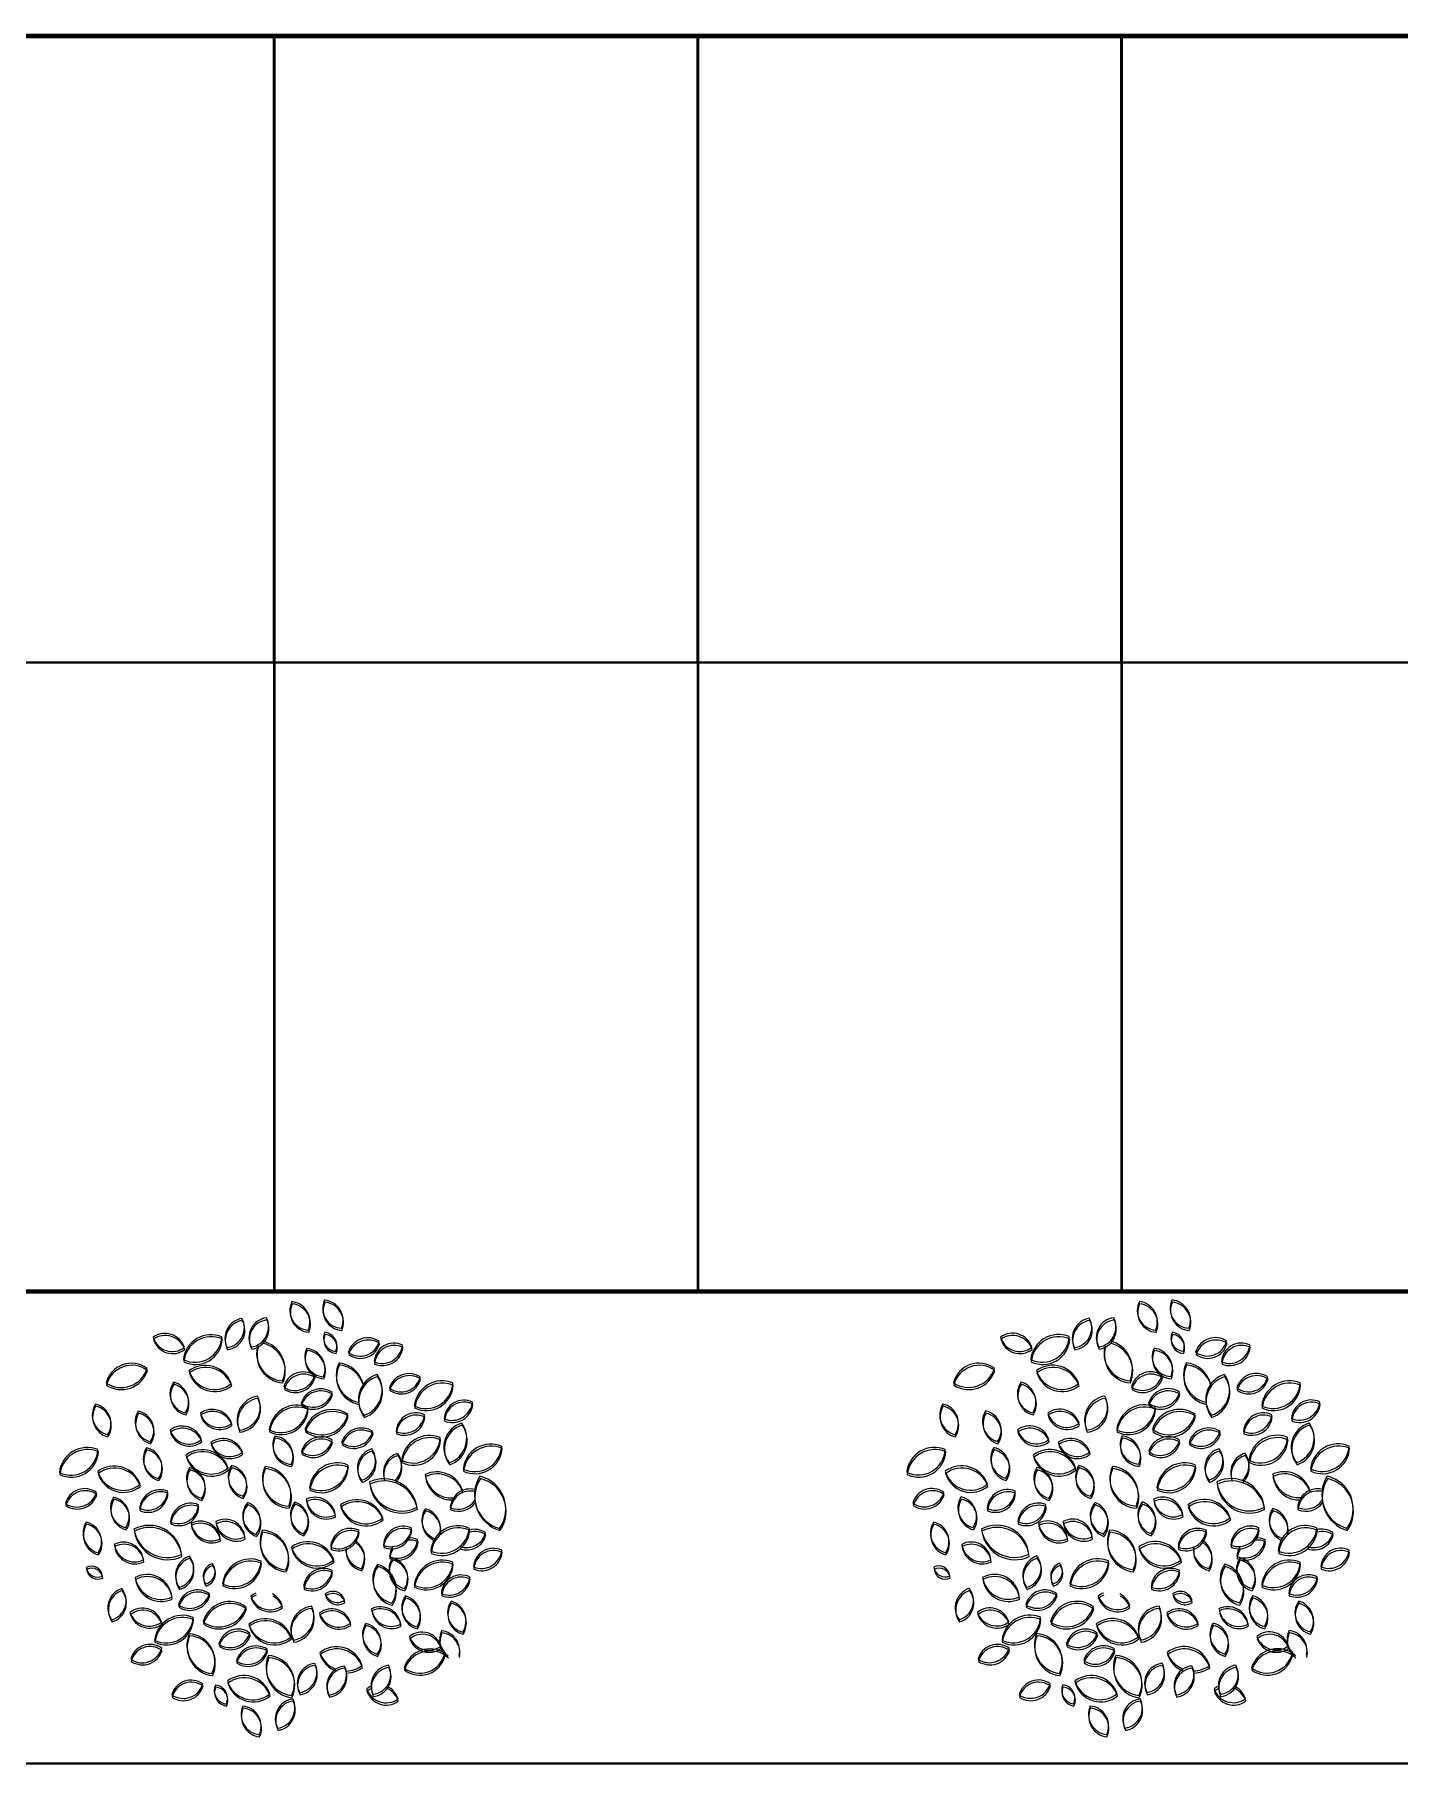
# Model space of a CAD drawing. Header units: inches. Extents: x 4350 to 28384, y -6772 to 993.
# Drawn here: x 25077.1 to 25164, y -2937.2 to -2827.1 of the extents above; entities that cross this region are included whole.
import ezdxf

# ---------------------------------------------------------------- set-up
doc = ezdxf.new("R2010")
doc.units = ezdxf.units.IN
doc.header["$MEASUREMENT"] = 0
doc.layers.add('ARREDAMENTO', color=2, linetype='Continuous', lineweight=18)
doc.layers.add('MURATURA_section_wall', color=7, linetype='Continuous', lineweight=40)

msp = doc.modelspace()

# ---------------------------------------------------------------- linework, layer by layer
at = {"layer": 'ARREDAMENTO', "linetype": 'ByBlock', "lineweight": -3}
for centre, radius, start, end in [((25094.58, -2908.36), 1.26, 153.3945, 266.0501), ((25094.61, -2908.49), 1.26, 153.3851, 266.0407), ((25093.29, -2909.09), 1.31, 336.5737, 82.871), ((25093.32, -2909.23), 1.31, 336.5643, 82.8616), ((25096.67, -2908.23), 1.26, 154.579, 267.2346), ((25096.7, -2908.37), 1.26, 154.5696, 267.2252), ((25095.4, -2909), 1.31, 337.7581, 84.0554), ((25095.42, -2909.13), 1.31, 337.7487, 84.046), ((25148.58, -2908.35), 1.26, 153.3945, 266.0501), ((25148.61, -2908.49), 1.26, 153.3851, 266.0407), ((25147.29, -2909.08), 1.31, 336.5737, 82.871), ((25147.32, -2909.23), 1.31, 336.5643, 82.8616), ((25150.67, -2908.23), 1.26, 154.579, 267.2346), ((25150.7, -2908.37), 1.26, 154.5696, 267.2252), ((25149.4, -2908.99), 1.31, 337.7581, 84.0554), ((25149.42, -2909.13), 1.31, 337.7487, 84.046), ((25090.49, -2910.15), 1.31, 99.8817, 206.1791), ((25090.51, -2910.28), 1.31, 99.8723, 206.1697), ((25089.16, -2909.47), 1.26, 276.7026, 29.3582), ((25089.19, -2909.61), 1.26, 276.6932, 29.3488), ((25091.97, -2910.08), 1.26, 96.7026, 209.3582), ((25092, -2910.21), 1.26, 96.6932, 209.3488), ((25090.65, -2909.4), 1.31, 279.8817, 26.1791), ((25090.67, -2909.54), 1.31, 279.8723, 26.1697), ((25144.49, -2910.14), 1.31, 99.8817, 206.1791), ((25144.51, -2910.28), 1.31, 99.8723, 206.1697), ((25143.16, -2909.47), 1.26, 276.7026, 29.3582), ((25143.19, -2909.61), 1.26, 276.6932, 29.3488), ((25145.97, -2910.07), 1.26, 96.7026, 209.3582), ((25146, -2910.21), 1.26, 96.6932, 209.3488), ((25144.65, -2909.4), 1.31, 279.8817, 26.1791), ((25144.67, -2909.54), 1.31, 279.8723, 26.1697), ((25085.36, -2911.13), 1.31, 18.9013, 125.1986), ((25085.82, -2909.72), 1.26, 195.7222, 308.3778), ((25085.38, -2911.26), 1.31, 18.8919, 125.1892), ((25085.84, -2909.85), 1.26, 195.7128, 308.3684), ((25088.3, -2911.68), 1.78, 67.5372, 173.8345), ((25087.27, -2909.94), 1.72, 244.3581, 357.0136), ((25088.33, -2911.81), 1.78, 67.5278, 173.8251), ((25087.3, -2910.08), 1.72, 244.3487, 357.0042), ((25096.3, -2910.13), 0.833, 153.3945, 266.0501), ((25096.32, -2910.26), 0.833, 153.3851, 266.0407), ((25095.45, -2910.61), 0.866, 336.5737, 82.871), ((25095.47, -2910.75), 0.866, 336.5643, 82.8616), ((25098.29, -2911.41), 1.31, 56.4501, 162.7474), ((25098.32, -2911.55), 1.31, 56.4407, 162.738), ((25139.36, -2911.12), 1.31, 18.9013, 125.1986), ((25139.82, -2909.71), 1.26, 195.7222, 308.3778), ((25139.38, -2911.26), 1.31, 18.8919, 125.1892), ((25139.84, -2909.85), 1.26, 195.7128, 308.3684), ((25142.3, -2911.67), 1.78, 67.5372, 173.8345), ((25141.27, -2909.93), 1.72, 244.3581, 357.0136), ((25142.33, -2911.81), 1.78, 67.5278, 173.8251), ((25141.3, -2910.08), 1.72, 244.3487, 357.0042), ((25150.3, -2910.12), 0.833, 153.3945, 266.0501), ((25150.32, -2910.26), 0.833, 153.3851, 266.0407), ((25149.45, -2910.61), 0.866, 336.5737, 82.871), ((25149.47, -2910.75), 0.866, 336.5643, 82.8616), ((25152.29, -2911.4), 1.31, 56.4501, 162.7474), ((25152.32, -2911.55), 1.31, 56.4407, 162.738), ((25092.97, -2911.08), 1.77, 162.4114, 266.0501), ((25093, -2911.21), 1.77, 162.402, 266.0407), ((25091.17, -2912.11), 1.84, 336.5737, 76.9164), ((25091.19, -2912.24), 1.84, 336.5643, 76.907), ((25095.53, -2911.32), 1.26, 154.579, 267.2346), ((25095.55, -2911.45), 1.26, 154.5696, 267.2252), ((25094.25, -2912.08), 1.31, 337.7581, 84.0554), ((25094.28, -2912.21), 1.31, 337.7487, 84.046), ((25097.79, -2910.01), 1.26, 233.271, 345.9266), ((25097.82, -2910.15), 1.26, 233.2616, 345.9172), ((25099.95, -2911.7), 1.26, 64.3581, 177.0136), ((25099.19, -2910.43), 1.31, 247.5372, 353.8345), ((25099.98, -2911.84), 1.26, 64.3487, 177.0042), ((25099.22, -2910.56), 1.31, 247.5278, 353.8251), ((25146.97, -2911.07), 1.77, 162.4114, 266.0501), ((25147, -2911.21), 1.77, 162.402, 266.0407), ((25145.17, -2912.1), 1.84, 336.5737, 76.9164), ((25145.19, -2912.24), 1.84, 336.5643, 76.907), ((25149.53, -2911.31), 1.26, 154.579, 267.2346), ((25149.55, -2911.45), 1.26, 154.5696, 267.2252), ((25148.25, -2912.07), 1.31, 337.7581, 84.0554), ((25148.28, -2912.21), 1.31, 337.7487, 84.046), ((25151.79, -2910), 1.26, 233.271, 345.9266), ((25151.82, -2910.15), 1.26, 233.2616, 345.9172), ((25153.95, -2911.69), 1.26, 64.3581, 177.0136), ((25153.19, -2910.42), 1.31, 247.5372, 353.8345), ((25153.98, -2911.84), 1.26, 64.3487, 177.0042), ((25153.22, -2910.56), 1.31, 247.5278, 353.8251), ((25083.22, -2913.38), 1.66, 53.271, 165.9266), ((25082.57, -2911.54), 1.73, 236.4501, 342.7474), ((25083.25, -2913.51), 1.66, 53.2616, 165.9172), ((25082.59, -2911.67), 1.73, 236.4407, 342.738), ((25087.93, -2913.62), 1.76, 20.0053, 126.3026), ((25088.51, -2911.71), 1.69, 196.8262, 309.4817), ((25087.96, -2913.75), 1.76, 19.9959, 126.2932), ((25088.54, -2911.84), 1.69, 196.8168, 309.4723), ((25094.17, -2913.53), 1.26, 54.4555, 167.111), ((25094.2, -2913.67), 1.26, 54.4461, 167.1016), ((25098.03, -2912.48), 1.76, 153.3945, 259.2615), ((25098.05, -2912.61), 1.76, 153.3851, 259.2521), ((25096.22, -2913.51), 1.83, 14.268, 82.871), ((25096.25, -2913.64), 1.83, 14.2586, 82.8616), ((25099.33, -2914.02), 1.64, 105.863, 218.5186), ((25097.49, -2913.43), 1.71, 289.0421, 35.3395), ((25100.91, -2913.69), 1.31, 56.4501, 162.7474), ((25137.22, -2913.37), 1.66, 53.271, 165.9266), ((25136.57, -2911.53), 1.73, 236.4501, 342.7474), ((25137.25, -2913.51), 1.66, 53.2616, 165.9172), ((25136.59, -2911.67), 1.73, 236.4407, 342.738), ((25141.93, -2913.61), 1.76, 20.0053, 126.3026), ((25142.51, -2911.7), 1.69, 196.8262, 309.4817), ((25141.96, -2913.75), 1.76, 19.9959, 126.2932), ((25142.54, -2911.84), 1.69, 196.8168, 309.4723), ((25148.17, -2913.52), 1.26, 54.4555, 167.111), ((25147.64, -2912.14), 1.31, 237.6346, 343.9319), ((25148.2, -2913.67), 1.26, 54.4461, 167.1016), ((25152.03, -2912.47), 1.76, 153.3945, 259.2615), ((25152.05, -2912.61), 1.76, 153.3851, 259.2521), ((25150.22, -2913.5), 1.83, 14.268, 82.871), ((25150.25, -2913.64), 1.83, 14.2586, 82.8616), ((25153.33, -2914.01), 1.64, 105.863, 218.5186), ((25151.49, -2913.42), 1.71, 289.0421, 35.3395), ((25154.91, -2913.68), 1.31, 56.4501, 162.7474), ((25086.94, -2913.66), 1.26, 144.2345, 256.8901), ((25086.97, -2913.79), 1.26, 144.2252, 256.8807), ((25085.55, -2914.18), 1.31, 327.4137, 73.711), ((25085.58, -2914.32), 1.31, 327.4043, 73.7016), ((25093.64, -2912.15), 1.31, 237.6346, 343.9319), ((25093.67, -2912.28), 1.31, 237.6252, 343.9225), ((25095.29, -2914.66), 1.31, 56.4501, 162.7474), ((25094.79, -2913.26), 1.26, 233.271, 345.9266), ((25095.31, -2914.79), 1.31, 56.4407, 162.738), ((25099.35, -2914.15), 1.64, 105.8536, 218.5092), ((25097.51, -2913.56), 1.71, 289.0327, 35.3301), ((25100.41, -2912.29), 1.26, 233.271, 345.9266), ((25100.93, -2913.82), 1.31, 56.4407, 162.738), ((25100.43, -2912.42), 1.26, 233.2616, 345.9172), ((25103.02, -2914.62), 1.78, 67.5372, 173.8345), ((25101.99, -2912.89), 1.72, 244.3581, 357.0136), ((25103.05, -2914.76), 1.78, 67.5278, 173.8251), ((25102.01, -2913.02), 1.72, 244.3487, 357.0042), ((25140.94, -2913.65), 1.26, 144.2345, 256.8901), ((25140.97, -2913.79), 1.26, 144.2252, 256.8807), ((25139.55, -2914.18), 1.31, 327.4137, 73.711), ((25139.58, -2914.32), 1.31, 327.4043, 73.7016), ((25147.67, -2912.28), 1.31, 237.6252, 343.9225), ((25149.29, -2914.65), 1.31, 56.4501, 162.7474), ((25148.79, -2913.25), 1.26, 233.271, 345.9266), ((25149.31, -2914.79), 1.31, 56.4407, 162.738), ((25153.35, -2914.15), 1.64, 105.8536, 218.5092), ((25151.51, -2913.56), 1.71, 289.0327, 35.3301), ((25154.41, -2912.28), 1.26, 233.271, 345.9266), ((25154.93, -2913.82), 1.31, 56.4407, 162.738), ((25154.43, -2912.42), 1.26, 233.2616, 345.9172), ((25157.02, -2914.62), 1.78, 67.5372, 173.8345), ((25155.99, -2912.88), 1.72, 244.3581, 357.0136), ((25157.05, -2914.76), 1.78, 67.5278, 173.8251), ((25156.01, -2913.02), 1.72, 244.3487, 357.0042), ((25082.04, -2915.01), 1.31, 148.2422, 254.5395), ((25082.06, -2915.15), 1.31, 148.2328, 254.5301), ((25080.66, -2915.56), 1.26, 325.0631, 77.7187), ((25080.68, -2915.69), 1.26, 325.0537, 77.7093), ((25088.37, -2915.97), 1.31, 18.9013, 125.1986), ((25091.49, -2915.33), 1.53, 98.7778, 205.0751), ((25091.52, -2915.47), 1.53, 98.7684, 205.0657), ((25089.96, -2914.52), 1.47, 275.5987, 28.2542), ((25089.98, -2914.65), 1.47, 275.5893, 28.2448), ((25093.78, -2916.16), 1.78, 67.5372, 173.8345), ((25092.75, -2914.42), 1.72, 244.3581, 357.0136), ((25093.8, -2916.29), 1.78, 67.5278, 173.8251), ((25092.77, -2914.55), 1.72, 244.3487, 357.0042), ((25094.81, -2913.39), 1.26, 233.2616, 345.9172), ((25096.01, -2916.48), 1.81, 56.4501, 162.7474), ((25104.41, -2915.33), 1.26, 64.3581, 177.0136), ((25103.65, -2914.05), 1.31, 247.5372, 353.8345), ((25104.43, -2915.46), 1.26, 64.3487, 177.0042), ((25103.67, -2914.19), 1.31, 247.5278, 353.8251), ((25136.04, -2915.01), 1.31, 148.2422, 254.5395), ((25136.06, -2915.15), 1.31, 148.2328, 254.5301), ((25134.66, -2915.55), 1.26, 325.0631, 77.7187), ((25134.68, -2915.69), 1.26, 325.0537, 77.7093), ((25142.37, -2915.96), 1.31, 18.9013, 125.1986), ((25145.49, -2915.32), 1.53, 98.7778, 205.0751), ((25145.52, -2915.47), 1.53, 98.7684, 205.0657), ((25143.96, -2914.51), 1.47, 275.5987, 28.2542), ((25143.98, -2914.65), 1.47, 275.5893, 28.2448), ((25147.78, -2916.15), 1.78, 67.5372, 173.8345), ((25146.75, -2914.41), 1.72, 244.3581, 357.0136), ((25147.8, -2916.29), 1.78, 67.5278, 173.8251), ((25146.77, -2914.55), 1.72, 244.3487, 357.0042), ((25148.81, -2913.39), 1.26, 233.2616, 345.9172), ((25150.01, -2916.47), 1.81, 56.4501, 162.7474), ((25158.41, -2915.32), 1.26, 64.3581, 177.0136), ((25157.65, -2914.04), 1.31, 247.5372, 353.8345), ((25158.43, -2915.46), 1.26, 64.3487, 177.0042), ((25157.67, -2914.19), 1.31, 247.5278, 353.8251), ((25084.77, -2915.46), 1.31, 148.2422, 254.5395), ((25084.8, -2915.59), 1.31, 148.2328, 254.5301), ((25083.39, -2916), 1.26, 325.0631, 77.7187), ((25083.41, -2916.14), 1.26, 325.0537, 77.7093), ((25086.46, -2917.03), 1.31, 20.0053, 126.3026), ((25088.83, -2914.56), 1.26, 195.7222, 308.3778), ((25088.4, -2916.1), 1.31, 18.8919, 125.1892), ((25088.85, -2914.69), 1.26, 195.7128, 308.3684), ((25095.33, -2914.55), 1.74, 233.271, 345.9266), ((25096.04, -2916.61), 1.81, 56.4407, 162.738), ((25095.35, -2914.68), 1.74, 233.2616, 345.9172), ((25101.35, -2916.14), 1.26, 64.3581, 177.0136), ((25100.59, -2914.87), 1.31, 247.5372, 353.8345), ((25101.37, -2916.28), 1.26, 64.3487, 177.0042), ((25100.62, -2915), 1.31, 247.5278, 353.8251), ((25104.72, -2917.07), 1.59, 105.863, 218.5186), ((25104.75, -2917.2), 1.59, 105.8536, 218.5092), ((25102.94, -2916.5), 1.65, 289.0421, 35.3395), ((25102.97, -2916.63), 1.65, 289.0327, 35.3301), ((25138.77, -2915.45), 1.31, 148.2422, 254.5395), ((25138.8, -2915.59), 1.31, 148.2328, 254.5301), ((25137.39, -2915.99), 1.26, 325.0631, 77.7187), ((25137.41, -2916.14), 1.26, 325.0537, 77.7093), ((25140.46, -2917.02), 1.31, 20.0053, 126.3026), ((25142.83, -2914.55), 1.26, 195.7222, 308.3778), ((25142.4, -2916.1), 1.31, 18.8919, 125.1892), ((25142.85, -2914.69), 1.26, 195.7128, 308.3684), ((25149.33, -2914.54), 1.74, 233.271, 345.9266), ((25150.04, -2916.61), 1.81, 56.4407, 162.738), ((25149.35, -2914.68), 1.74, 233.2616, 345.9172), ((25155.35, -2916.14), 1.26, 64.3581, 177.0136), ((25154.59, -2914.86), 1.31, 247.5372, 353.8345), ((25155.37, -2916.28), 1.26, 64.3487, 177.0042), ((25154.62, -2915), 1.31, 247.5278, 353.8251), ((25158.72, -2917.06), 1.59, 105.863, 218.5186), ((25158.75, -2917.2), 1.59, 105.8536, 218.5092), ((25156.94, -2916.49), 1.65, 289.0421, 35.3395), ((25156.97, -2916.63), 1.65, 289.0327, 35.3301), ((25086.89, -2915.61), 1.26, 196.8262, 309.4817), ((25086.48, -2917.17), 1.31, 19.9959, 126.2932), ((25086.91, -2915.74), 1.26, 196.8168, 309.4723), ((25089.06, -2917.83), 1.31, 20.0053, 126.3026), ((25089.49, -2916.41), 1.26, 196.8262, 309.4817), ((25089.09, -2917.96), 1.31, 19.9959, 126.2932), ((25089.52, -2916.54), 1.26, 196.8168, 309.4723), ((25093.49, -2916.9), 1.26, 154.579, 267.2346), ((25093.51, -2917.03), 1.26, 154.5696, 267.2252), ((25092.21, -2917.66), 1.31, 337.7581, 84.0554), ((25092.24, -2917.79), 1.31, 337.7487, 84.046), ((25095.31, -2917.72), 1.31, 57.6346, 163.9319), ((25094.78, -2916.33), 1.26, 234.4555, 347.111), ((25095.33, -2917.86), 1.31, 57.6252, 163.9225), ((25094.81, -2916.47), 1.26, 234.4461, 347.1016), ((25097.87, -2917.16), 1.31, 56.4501, 162.7474), ((25097.37, -2915.76), 1.26, 233.271, 345.9266), ((25097.9, -2917.29), 1.31, 56.4407, 162.738), ((25097.4, -2915.89), 1.26, 233.2616, 345.9172), ((25102.21, -2918.1), 1.78, 67.5372, 173.8345), ((25101.18, -2916.36), 1.72, 244.3581, 357.0136), ((25102.24, -2918.24), 1.78, 67.5278, 173.8251), ((25101.21, -2916.5), 1.72, 244.3487, 357.0042), ((25106.13, -2918.65), 1.78, 67.5372, 173.8345), ((25140.89, -2915.6), 1.26, 196.8262, 309.4817), ((25140.48, -2917.17), 1.31, 19.9959, 126.2932), ((25140.91, -2915.74), 1.26, 196.8168, 309.4723), ((25143.06, -2917.82), 1.31, 20.0053, 126.3026), ((25143.49, -2916.4), 1.26, 196.8262, 309.4817), ((25143.09, -2917.96), 1.31, 19.9959, 126.2932), ((25143.52, -2916.54), 1.26, 196.8168, 309.4723), ((25147.49, -2916.89), 1.26, 154.579, 267.2346), ((25147.51, -2917.03), 1.26, 154.5696, 267.2252), ((25146.21, -2917.65), 1.31, 337.7581, 84.0554), ((25146.24, -2917.79), 1.31, 337.7487, 84.046), ((25149.31, -2917.71), 1.31, 57.6346, 163.9319), ((25148.78, -2916.33), 1.26, 234.4555, 347.111), ((25149.33, -2917.86), 1.31, 57.6252, 163.9225), ((25148.81, -2916.47), 1.26, 234.4461, 347.1016), ((25151.87, -2917.15), 1.31, 56.4501, 162.7474), ((25151.37, -2915.75), 1.26, 233.271, 345.9266), ((25151.9, -2917.29), 1.31, 56.4407, 162.738), ((25151.4, -2915.89), 1.26, 233.2616, 345.9172), ((25156.21, -2918.09), 1.78, 67.5372, 173.8345), ((25155.18, -2916.35), 1.72, 244.3581, 357.0136), ((25156.24, -2918.24), 1.78, 67.5278, 173.8251), ((25155.21, -2916.5), 1.72, 244.3487, 357.0042), ((25160.13, -2918.64), 1.78, 67.5372, 173.8345), ((25080.4, -2918.87), 1.78, 67.5372, 173.8345), ((25079.37, -2917.13), 1.72, 244.3581, 357.0136), ((25080.43, -2919), 1.78, 67.5278, 173.8251), ((25079.4, -2917.26), 1.72, 244.3487, 357.0042), ((25085.29, -2917.8), 1.31, 148.2422, 254.5395), ((25085.32, -2917.93), 1.31, 148.2328, 254.5301), ((25083.91, -2918.34), 1.26, 325.0631, 77.7187), ((25083.94, -2918.47), 1.26, 325.0537, 77.7093), ((25087.74, -2918.99), 1.76, 20.0053, 126.3026), ((25088.31, -2917.09), 1.69, 196.8262, 309.4817), ((25087.76, -2919.12), 1.76, 19.9959, 126.2932), ((25088.34, -2917.22), 1.69, 196.8168, 309.4723), ((25098.88, -2918.39), 1.26, 105.8142, 218.4698), ((25098.91, -2918.53), 1.26, 105.8048, 218.4604), ((25097.47, -2917.94), 1.31, 288.9933, 35.2907), ((25097.5, -2918.07), 1.31, 288.9839, 35.2813), ((25100.54, -2918.68), 1.26, 105.863, 198.5234), ((25100.56, -2918.81), 1.26, 105.8536, 198.514), ((25099.13, -2918.22), 1.31, 312.1666, 35.3395), ((25099.15, -2918.36), 1.31, 312.1572, 35.3301), ((25105.1, -2916.91), 1.72, 244.3581, 357.0136), ((25106.16, -2918.78), 1.78, 67.5278, 173.8251), ((25105.13, -2917.04), 1.72, 244.3487, 357.0042), ((25134.4, -2918.86), 1.78, 67.5372, 173.8345), ((25133.37, -2917.12), 1.72, 244.3581, 357.0136), ((25134.43, -2919), 1.78, 67.5278, 173.8251), ((25133.4, -2917.26), 1.72, 244.3487, 357.0042), ((25139.29, -2917.79), 1.31, 148.2422, 254.5395), ((25139.32, -2917.93), 1.31, 148.2328, 254.5301), ((25137.91, -2918.33), 1.26, 325.0631, 77.7187), ((25137.94, -2918.47), 1.26, 325.0537, 77.7093), ((25141.74, -2918.98), 1.76, 20.0053, 126.3026), ((25142.31, -2917.08), 1.69, 196.8262, 309.4817), ((25141.76, -2919.12), 1.76, 19.9959, 126.2932), ((25142.34, -2917.22), 1.69, 196.8168, 309.4723), ((25152.88, -2918.38), 1.26, 105.8142, 218.4698), ((25152.91, -2918.53), 1.26, 105.8048, 218.4604), ((25151.47, -2917.93), 1.31, 288.9933, 35.2907), ((25151.5, -2918.07), 1.31, 288.9839, 35.2813), ((25154.54, -2918.67), 1.26, 105.863, 198.5234), ((25154.56, -2918.81), 1.26, 105.8536, 198.514), ((25153.13, -2918.22), 1.31, 312.1666, 35.3395), ((25153.15, -2918.36), 1.31, 312.1572, 35.3301), ((25159.1, -2916.9), 1.72, 244.3581, 357.0136), ((25160.16, -2918.78), 1.78, 67.5278, 173.8251), ((25159.13, -2917.04), 1.72, 244.3487, 357.0042), ((25082.12, -2920.03), 1.76, 20.0053, 126.3026), ((25082.7, -2918.13), 1.69, 196.8262, 309.4817), ((25082.15, -2920.16), 1.76, 19.9959, 126.2932), ((25082.72, -2918.26), 1.69, 196.8168, 309.4723), ((25088.04, -2919.06), 1.31, 148.2422, 254.5395), ((25088.07, -2919.2), 1.31, 148.2328, 254.5301), ((25086.66, -2919.61), 1.26, 325.0631, 77.7187), ((25086.68, -2919.74), 1.26, 325.0537, 77.7093), ((25090.7, -2918.94), 1.31, 147.4137, 253.711), ((25090.72, -2919.08), 1.31, 147.4043, 253.7016), ((25089.31, -2919.47), 1.26, 324.2345, 76.8901), ((25089.33, -2919.6), 1.26, 324.2252, 76.8807), ((25093.34, -2919.06), 1.77, 154.579, 267.2346), ((25093.36, -2919.19), 1.77, 154.5696, 267.2252), ((25091.55, -2920.13), 1.84, 337.7581, 84.0554), ((25091.58, -2920.26), 1.84, 337.7487, 84.046), ((25096.34, -2919.85), 1.78, 67.5372, 173.8345), ((25095.31, -2918.12), 1.72, 244.3581, 357.0136), ((25096.37, -2919.99), 1.78, 67.5278, 173.8251), ((25095.33, -2918.25), 1.72, 244.3487, 357.0042), ((25099.31, -2921.22), 2.14, 8.8698, 115.1671), ((25102.68, -2920.37), 1.73, 18.4829, 115.2159), ((25103.6, -2918.64), 1.66, 185.7395, 275.1403), ((25102.71, -2920.5), 1.73, 18.4735, 115.2065), ((25103.62, -2918.77), 1.66, 185.7301, 275.1309), ((25107.3, -2920.12), 2.22, 147.4137, 253.711), ((25107.33, -2920.25), 2.22, 147.4043, 253.7016), ((25104.95, -2921), 2.13, 324.2345, 76.8901), ((25104.97, -2921.14), 2.13, 324.2252, 76.8807), ((25136.12, -2920.02), 1.76, 20.0053, 126.3026), ((25136.7, -2918.12), 1.69, 196.8262, 309.4817), ((25136.15, -2920.16), 1.76, 19.9959, 126.2932), ((25136.72, -2918.26), 1.69, 196.8168, 309.4723), ((25142.04, -2919.06), 1.31, 148.2422, 254.5395), ((25142.07, -2919.2), 1.31, 148.2328, 254.5301), ((25140.66, -2919.6), 1.26, 325.0631, 77.7187), ((25140.68, -2919.74), 1.26, 325.0537, 77.7093), ((25144.7, -2918.94), 1.31, 147.4137, 253.711), ((25144.72, -2919.08), 1.31, 147.4043, 253.7016), ((25143.31, -2919.46), 1.26, 324.2345, 76.8901), ((25143.33, -2919.6), 1.26, 324.2252, 76.8807), ((25147.34, -2919.05), 1.77, 154.579, 267.2346), ((25147.36, -2919.19), 1.77, 154.5696, 267.2252), ((25145.55, -2920.12), 1.84, 337.7581, 84.0554), ((25145.58, -2920.26), 1.84, 337.7487, 84.046), ((25150.34, -2919.85), 1.78, 67.5372, 173.8345), ((25149.31, -2918.11), 1.72, 244.3581, 357.0136), ((25150.37, -2919.99), 1.78, 67.5278, 173.8251), ((25149.33, -2918.25), 1.72, 244.3487, 357.0042), ((25153.31, -2921.21), 2.14, 8.8698, 115.1671), ((25156.68, -2920.36), 1.73, 18.4829, 115.2159), ((25157.6, -2918.63), 1.66, 185.7395, 275.1403), ((25156.71, -2920.5), 1.73, 18.4735, 115.2065), ((25157.62, -2918.77), 1.66, 185.7301, 275.1309), ((25161.3, -2920.11), 2.22, 147.4137, 253.711), ((25161.33, -2920.25), 2.22, 147.4043, 253.7016), ((25158.95, -2920.99), 2.13, 324.2345, 76.8901), ((25158.97, -2921.14), 2.13, 324.2252, 76.8807), ((25080.24, -2920.97), 1.26, 53.271, 165.9266), ((25079.75, -2919.57), 1.31, 236.4501, 342.7474), ((25080.27, -2921.1), 1.26, 53.2616, 165.9172), ((25079.77, -2919.7), 1.31, 236.4407, 342.738), ((25085.05, -2921.09), 1.31, 68.3658, 174.6631), ((25084.27, -2919.82), 1.26, 245.1866, 357.8422), ((25085.07, -2921.22), 1.31, 68.3564, 174.6537), ((25084.29, -2919.96), 1.26, 245.1772, 357.8328), ((25100.45, -2919.08), 2.06, 185.6907, 298.3462), ((25099.33, -2921.36), 2.14, 8.8604, 115.1577), ((25100.47, -2919.21), 2.06, 185.6813, 298.3368), ((25104.8, -2920.99), 1.26, 75.6132, 177.0136), ((25104.82, -2921.12), 1.26, 75.6038, 177.0042), ((25134.24, -2920.96), 1.26, 53.271, 165.9266), ((25133.75, -2919.56), 1.31, 236.4501, 342.7474), ((25134.27, -2921.1), 1.26, 53.2616, 165.9172), ((25133.77, -2919.7), 1.31, 236.4407, 342.738), ((25139.05, -2921.08), 1.31, 68.3658, 174.6631), ((25138.27, -2919.82), 1.26, 245.1866, 357.8422), ((25139.07, -2921.22), 1.31, 68.3564, 174.6537), ((25138.29, -2919.96), 1.26, 245.1772, 357.8328), ((25154.45, -2919.07), 2.06, 185.6907, 298.3462), ((25153.33, -2921.36), 2.14, 8.8604, 115.1577), ((25154.47, -2919.21), 2.06, 185.6813, 298.3368), ((25158.8, -2920.98), 1.26, 75.6132, 177.0136), ((25158.82, -2921.12), 1.26, 75.6038, 177.0042), ((25083.2, -2920.94), 1.31, 148.2422, 254.5395), ((25083.23, -2921.07), 1.31, 148.2328, 254.5301), ((25081.82, -2921.48), 1.26, 325.0631, 77.7187), ((25081.85, -2921.61), 1.26, 325.0537, 77.7093), ((25087.01, -2921.95), 1.31, 68.3658, 174.6631), ((25086.23, -2920.68), 1.26, 245.1866, 357.8422), ((25087.03, -2922.08), 1.31, 68.3564, 174.6537), ((25086.26, -2920.81), 1.26, 245.1772, 357.8328), ((25091.58, -2921.43), 1.26, 138.741, 251.3966), ((25091.6, -2921.56), 1.26, 138.7316, 251.3872), ((25090.14, -2921.81), 1.31, 321.9201, 68.2175), ((25090.17, -2921.95), 1.31, 321.9107, 68.2081), ((25094.67, -2921.37), 1.31, 141.9201, 248.2175), ((25094.69, -2921.51), 1.31, 141.9107, 248.2081), ((25093.23, -2921.76), 1.26, 318.741, 71.3966), ((25093.26, -2921.89), 1.26, 318.7316, 71.3872), ((25094.92, -2921.57), 1.31, 8.8698, 115.1671), ((25095.62, -2920.26), 1.26, 185.6907, 298.3462), ((25094.94, -2921.71), 1.31, 8.8604, 115.1577), ((25095.64, -2920.39), 1.26, 185.6813, 298.3368), ((25097.59, -2922.17), 1.76, 20.0053, 126.3026), ((25098.17, -2920.26), 1.69, 196.8262, 309.4817), ((25097.62, -2922.3), 1.76, 19.9959, 126.2932), ((25098.19, -2920.4), 1.69, 196.8168, 309.4723), ((25102.99, -2921.71), 1.26, 145.0631, 250.1681), ((25103.01, -2921.84), 1.26, 145.0537, 250.1587), ((25101.61, -2922.25), 1.31, 348.9611, 74.5395), ((25101.63, -2922.38), 1.31, 348.9517, 74.5301), ((25104.04, -2919.71), 1.31, 247.5372, 324.706), ((25104.07, -2919.84), 1.31, 247.5278, 324.6966), ((25137.2, -2920.93), 1.31, 148.2422, 254.5395), ((25137.23, -2921.07), 1.31, 148.2328, 254.5301), ((25135.82, -2921.47), 1.26, 325.0631, 77.7187), ((25135.85, -2921.61), 1.26, 325.0537, 77.7093), ((25141.01, -2921.94), 1.31, 68.3658, 174.6631), ((25140.23, -2920.67), 1.26, 245.1866, 357.8422), ((25141.03, -2922.08), 1.31, 68.3564, 174.6537), ((25140.26, -2920.81), 1.26, 245.1772, 357.8328), ((25145.58, -2921.42), 1.26, 138.741, 251.3966), ((25145.6, -2921.56), 1.26, 138.7316, 251.3872), ((25144.14, -2921.8), 1.31, 321.9201, 68.2175), ((25144.17, -2921.95), 1.31, 321.9107, 68.2081), ((25148.67, -2921.36), 1.31, 141.9201, 248.2175), ((25148.69, -2921.51), 1.31, 141.9107, 248.2081), ((25147.23, -2921.75), 1.26, 318.741, 71.3966), ((25147.26, -2921.89), 1.26, 318.7316, 71.3872), ((25148.92, -2921.56), 1.31, 8.8698, 115.1671), ((25149.62, -2920.25), 1.26, 185.6907, 298.3462), ((25148.94, -2921.71), 1.31, 8.8604, 115.1577), ((25149.64, -2920.39), 1.26, 185.6813, 298.3368), ((25151.59, -2922.16), 1.76, 20.0053, 126.3026), ((25152.17, -2920.25), 1.69, 196.8262, 309.4817), ((25151.62, -2922.3), 1.76, 19.9959, 126.2932), ((25152.19, -2920.4), 1.69, 196.8168, 309.4723), ((25156.99, -2921.7), 1.26, 145.0631, 250.1681), ((25157.01, -2921.84), 1.26, 145.0537, 250.1587), ((25155.61, -2922.24), 1.31, 348.9611, 74.5395), ((25155.63, -2922.38), 1.31, 348.9517, 74.5301), ((25158.04, -2919.7), 1.31, 247.5372, 324.706), ((25158.07, -2919.84), 1.31, 247.5278, 324.6966), ((25081.45, -2922.54), 1.31, 148.2422, 254.5395), ((25081.47, -2922.67), 1.31, 148.2328, 254.5301), ((25080.06, -2923.08), 1.26, 325.0631, 77.7187), ((25080.09, -2923.21), 1.26, 325.0537, 77.7093), ((25084.36, -2924.11), 2.06, 5.6907, 118.3462), ((25085.5, -2921.96), 2.14, 188.8698, 295.1671), ((25084.39, -2924.24), 2.06, 5.6813, 118.3368), ((25087.62, -2923.04), 1.26, 5.6907, 118.3462), ((25088.32, -2921.73), 1.31, 188.8698, 295.1671), ((25087.64, -2923.18), 1.26, 5.6813, 118.3368), ((25088.34, -2921.86), 1.31, 188.8604, 295.1577), ((25089.2, -2922.92), 1.26, 5.6907, 118.3462), ((25089.89, -2921.61), 1.31, 188.8698, 295.1671), ((25089.22, -2923.06), 1.26, 5.6813, 118.3368), ((25089.92, -2921.75), 1.31, 188.8604, 295.1577), ((25093.26, -2923.06), 1.84, 157.7581, 264.0554), ((25091.47, -2924.13), 1.77, 334.579, 87.2346), ((25097.18, -2923.5), 1.26, 64.3581, 177.0136), ((25096.42, -2922.23), 1.31, 247.5372, 353.8345), ((25097.2, -2923.64), 1.26, 64.3487, 177.0042), ((25100.54, -2923.36), 1.26, 65.1866, 177.8422), ((25099.77, -2922.1), 1.31, 248.3658, 354.6631), ((25100.56, -2923.5), 1.26, 65.1772, 177.8328), ((25099.79, -2922.23), 1.31, 248.3564, 354.6537), ((25104.02, -2923.79), 1.72, 64.3581, 177.0136), ((25102.99, -2922.05), 1.78, 247.5372, 353.8345), ((25104.05, -2923.93), 1.72, 64.3487, 177.0042), ((25103.02, -2922.19), 1.78, 247.5278, 353.8251), ((25105.07, -2923.61), 1.31, 56.4501, 103.7489), ((25135.45, -2922.53), 1.31, 148.2422, 254.5395), ((25135.47, -2922.67), 1.31, 148.2328, 254.5301), ((25134.06, -2923.07), 1.26, 325.0631, 77.7187), ((25134.09, -2923.21), 1.26, 325.0537, 77.7093), ((25138.36, -2924.1), 2.06, 5.6907, 118.3462), ((25139.5, -2921.95), 2.14, 188.8698, 295.1671), ((25138.39, -2924.24), 2.06, 5.6813, 118.3368), ((25141.62, -2923.03), 1.26, 5.6907, 118.3462), ((25142.32, -2921.72), 1.31, 188.8698, 295.1671), ((25141.64, -2923.18), 1.26, 5.6813, 118.3368), ((25142.34, -2921.86), 1.31, 188.8604, 295.1577), ((25143.2, -2922.91), 1.26, 5.6907, 118.3462), ((25143.89, -2921.6), 1.31, 188.8698, 295.1671), ((25143.22, -2923.06), 1.26, 5.6813, 118.3368), ((25143.92, -2921.75), 1.31, 188.8604, 295.1577), ((25147.26, -2923.05), 1.84, 157.7581, 264.0554), ((25145.47, -2924.12), 1.77, 334.579, 87.2346), ((25151.18, -2923.5), 1.26, 64.3581, 177.0136), ((25150.42, -2922.22), 1.31, 247.5372, 353.8345), ((25151.2, -2923.64), 1.26, 64.3487, 177.0042), ((25154.54, -2923.35), 1.26, 65.1866, 177.8422), ((25153.77, -2922.09), 1.31, 248.3658, 354.6631), ((25154.56, -2923.5), 1.26, 65.1772, 177.8328), ((25153.79, -2922.23), 1.31, 248.3564, 354.6537), ((25158.02, -2923.78), 1.72, 64.3581, 177.0136), ((25156.99, -2922.04), 1.78, 247.5372, 353.8345), ((25158.05, -2923.93), 1.72, 64.3487, 177.0042), ((25157.02, -2922.19), 1.78, 247.5278, 353.8251), ((25159.07, -2923.6), 1.31, 56.4501, 103.7489), ((25082.73, -2924.38), 1.26, 5.6907, 118.3462), ((25083.43, -2923.07), 1.31, 188.8698, 295.1671), ((25082.76, -2924.51), 1.26, 5.6813, 118.3368), ((25083.45, -2923.2), 1.31, 188.8604, 295.1577), ((25085.53, -2922.1), 2.14, 188.8604, 295.1577), ((25093.28, -2923.19), 1.84, 157.7487, 264.046), ((25091.49, -2924.26), 1.77, 334.5696, 87.2252), ((25094.46, -2924.85), 1.76, 20.0053, 126.3026), ((25095.04, -2922.95), 1.69, 196.8262, 309.4817), ((25094.49, -2924.99), 1.76, 19.9959, 126.2932), ((25096.44, -2922.36), 1.31, 247.5278, 353.8251), ((25098.15, -2923.58), 1.26, 174.0689, 257.7187), ((25096.77, -2924.12), 1.31, 328.2422, 57.6123), ((25096.79, -2924.25), 1.31, 328.2328, 57.6029), ((25100.16, -2922.83), 1.31, 247.5372, 353.8345), ((25100.92, -2924.11), 1.26, 146.0247, 177.0136), ((25100.19, -2922.96), 1.31, 247.5278, 353.8251), ((25100.92, -2924.11), 1.26, 64.3581, 93.7343), ((25100.94, -2924.24), 1.26, 64.3487, 93.7249), ((25104.57, -2922.21), 1.26, 250.9353, 345.9266), ((25104.59, -2922.35), 1.26, 250.9259, 345.9172), ((25105.09, -2923.75), 1.31, 56.4407, 103.7395), ((25106.28, -2924.77), 1.26, 64.3581, 177.0136), ((25136.73, -2924.37), 1.26, 5.6907, 118.3462), ((25137.43, -2923.06), 1.31, 188.8698, 295.1671), ((25136.76, -2924.51), 1.26, 5.6813, 118.3368), ((25137.45, -2923.2), 1.31, 188.8604, 295.1577), ((25139.53, -2922.1), 2.14, 188.8604, 295.1577), ((25147.28, -2923.19), 1.84, 157.7487, 264.046), ((25145.49, -2924.26), 1.77, 334.5696, 87.2252), ((25148.46, -2924.84), 1.76, 20.0053, 126.3026), ((25149.04, -2922.94), 1.69, 196.8262, 309.4817), ((25148.49, -2924.99), 1.76, 19.9959, 126.2932), ((25150.44, -2922.36), 1.31, 247.5278, 353.8251), ((25152.15, -2923.57), 1.26, 174.0689, 257.7187), ((25150.77, -2924.11), 1.31, 328.2422, 57.6123), ((25150.79, -2924.25), 1.31, 328.2328, 57.6029), ((25154.16, -2922.82), 1.31, 247.5372, 353.8345), ((25154.92, -2924.1), 1.26, 146.0247, 177.0136), ((25154.19, -2922.96), 1.31, 247.5278, 353.8251), ((25154.92, -2924.1), 1.26, 64.3581, 93.7343), ((25154.94, -2924.24), 1.26, 64.3487, 93.7249), ((25158.57, -2922.21), 1.26, 250.9353, 345.9266), ((25158.59, -2922.35), 1.26, 250.9259, 345.9172), ((25159.09, -2923.75), 1.31, 56.4407, 103.7395), ((25160.28, -2924.76), 1.26, 64.3581, 177.0136), ((25087.34, -2925.25), 1.31, 108.9933, 215.2907), ((25087.36, -2925.38), 1.31, 108.9839, 215.2813), ((25085.93, -2924.79), 1.26, 285.8142, 38.4698), ((25085.95, -2924.92), 1.26, 285.8048, 38.4604), ((25088.66, -2925.29), 0.859, 108.9933, 215.2907), ((25088.68, -2925.42), 0.859, 108.9839, 215.2813), ((25087.73, -2924.99), 0.826, 285.8142, 38.4698), ((25087.75, -2925.12), 0.826, 285.8048, 38.4604), ((25090.8, -2925.97), 1.78, 67.5372, 173.8345), ((25089.77, -2924.23), 1.72, 244.3581, 357.0136), ((25090.82, -2926.1), 1.78, 67.5278, 173.8251), ((25089.79, -2924.36), 1.72, 244.3487, 357.0042), ((25095.06, -2923.08), 1.69, 196.8168, 309.4723), ((25098.17, -2923.71), 1.26, 174.0595, 257.7093), ((25100.18, -2925.46), 1.58, 144.2345, 256.8901), ((25098.45, -2926.11), 1.64, 327.4137, 73.711), ((25100.9, -2924.84), 1.26, 145.0631, 257.7187), ((25100.92, -2924.98), 1.26, 145.0537, 257.7093), ((25100.94, -2924.24), 1.26, 146.0153, 177.0042), ((25099.52, -2925.39), 1.31, 328.2422, 74.5395), ((25099.54, -2925.52), 1.31, 328.2328, 74.5301), ((25103.02, -2926.05), 1.78, 67.5372, 173.8345), ((25101.99, -2924.31), 1.72, 244.3581, 357.0136), ((25103.04, -2926.18), 1.78, 67.5278, 173.8251), ((25102.01, -2924.44), 1.72, 244.3487, 357.0042), ((25105.52, -2923.49), 1.31, 247.5372, 353.8345), ((25106.3, -2924.91), 1.26, 64.3487, 177.0042), ((25105.55, -2923.63), 1.31, 247.5278, 353.8251), ((25141.34, -2925.24), 1.31, 108.9933, 215.2907), ((25141.36, -2925.38), 1.31, 108.9839, 215.2813), ((25139.93, -2924.78), 1.26, 285.8142, 38.4698), ((25139.95, -2924.92), 1.26, 285.8048, 38.4604), ((25142.66, -2925.28), 0.859, 108.9933, 215.2907), ((25142.68, -2925.42), 0.859, 108.9839, 215.2813), ((25141.73, -2924.98), 0.826, 285.8142, 38.4698), ((25141.75, -2925.12), 0.826, 285.8048, 38.4604), ((25144.8, -2925.96), 1.78, 67.5372, 173.8345), ((25143.77, -2924.22), 1.72, 244.3581, 357.0136), ((25144.82, -2926.1), 1.78, 67.5278, 173.8251), ((25143.79, -2924.36), 1.72, 244.3487, 357.0042), ((25149.06, -2923.08), 1.69, 196.8168, 309.4723), ((25152.17, -2923.71), 1.26, 174.0595, 257.7093), ((25154.18, -2925.45), 1.58, 144.2345, 256.8901), ((25152.45, -2926.1), 1.64, 327.4137, 73.711), ((25154.9, -2924.84), 1.26, 145.0631, 257.7187), ((25154.92, -2924.98), 1.26, 145.0537, 257.7093), ((25154.94, -2924.24), 1.26, 146.0153, 177.0042), ((25153.52, -2925.38), 1.31, 328.2422, 74.5395), ((25153.54, -2925.52), 1.31, 328.2328, 74.5301), ((25157.02, -2926.04), 1.78, 67.5372, 173.8345), ((25155.99, -2924.3), 1.72, 244.3581, 357.0136), ((25157.04, -2926.18), 1.78, 67.5278, 173.8251), ((25156.01, -2924.44), 1.72, 244.3487, 357.0042), ((25159.52, -2923.48), 1.31, 247.5372, 353.8345), ((25160.3, -2924.91), 1.26, 64.3487, 177.0042), ((25159.55, -2923.63), 1.31, 247.5278, 353.8251), ((25080.68, -2925.35), 0.702, 5.6907, 118.3462), ((25081.07, -2924.62), 0.73, 188.8698, 295.1671), ((25080.7, -2925.48), 0.702, 5.6813, 118.3368), ((25081.09, -2924.75), 0.73, 188.8604, 295.1577), ((25084.22, -2926.77), 1.59, 5.7395, 118.395), ((25085.1, -2925.11), 1.66, 188.9186, 295.2159), ((25084.24, -2926.9), 1.59, 5.7301, 118.3856), ((25085.12, -2925.24), 1.66, 188.9092, 295.2065), ((25095.46, -2926.06), 1.26, 64.3581, 177.0136), ((25094.71, -2924.78), 1.31, 247.5372, 353.8345), ((25095.49, -2926.19), 1.26, 64.3487, 177.0042), ((25094.73, -2924.91), 1.31, 247.5278, 353.8251), ((25100.21, -2925.6), 1.58, 144.2252, 256.8807), ((25098.47, -2926.25), 1.64, 327.4043, 73.7016), ((25104.23, -2926.47), 1.26, 64.3581, 177.0136), ((25103.48, -2925.19), 1.31, 247.5372, 353.8345), ((25104.26, -2926.6), 1.26, 64.3487, 177.0042), ((25103.5, -2925.32), 1.31, 247.5278, 353.8251), ((25134.68, -2925.34), 0.702, 5.6907, 118.3462), ((25135.07, -2924.61), 0.73, 188.8698, 295.1671), ((25134.7, -2925.48), 0.702, 5.6813, 118.3368), ((25135.09, -2924.75), 0.73, 188.8604, 295.1577), ((25138.22, -2926.76), 1.59, 5.7395, 118.395), ((25139.1, -2925.1), 1.66, 188.9186, 295.2159), ((25138.24, -2926.9), 1.59, 5.7301, 118.3856), ((25139.12, -2925.24), 1.66, 188.9092, 295.2065), ((25149.46, -2926.05), 1.26, 64.3581, 177.0136), ((25148.71, -2924.77), 1.31, 247.5372, 353.8345), ((25149.49, -2926.19), 1.26, 64.3487, 177.0042), ((25148.73, -2924.91), 1.31, 247.5278, 353.8251), ((25154.21, -2925.6), 1.58, 144.2252, 256.8807), ((25152.47, -2926.25), 1.64, 327.4043, 73.7016), ((25158.23, -2926.46), 1.26, 64.3581, 177.0136), ((25157.48, -2925.18), 1.31, 247.5372, 353.8345), ((25158.26, -2926.6), 1.26, 64.3487, 177.0042), ((25157.5, -2925.32), 1.31, 247.5278, 353.8251), ((25083.03, -2927.31), 1.31, 108.9933, 215.2907), ((25083.06, -2927.44), 1.31, 108.9839, 215.2813), ((25081.62, -2926.86), 1.26, 285.8142, 38.4698), ((25081.64, -2926.99), 1.26, 285.8048, 38.4604), ((25087.44, -2927.42), 1.26, 53.271, 165.9266), ((25086.94, -2926.03), 1.31, 236.4501, 342.7474), ((25087.46, -2927.56), 1.26, 53.2616, 165.9172), ((25086.96, -2926.16), 1.31, 236.4407, 342.738), ((25091.63, -2927.54), 1.26, 111.9047, 129.4817), ((25092.06, -2926.12), 1.31, 200.0053, 306.3026), ((25091.65, -2927.67), 1.26, 111.8953, 129.4723), ((25092.08, -2926.25), 1.31, 199.9959, 306.2932), ((25091.63, -2927.54), 1.26, 16.8262, 62.6117), ((25091.65, -2927.67), 1.26, 16.8168, 62.6023), ((25096.06, -2927.03), 0.777, 15.7222, 128.3778), ((25096.34, -2926.16), 0.808, 198.9013, 305.1986), ((25096.08, -2927.17), 0.777, 15.7128, 128.3684), ((25096.37, -2926.3), 0.808, 198.8919, 305.1892), ((25101.71, -2927.28), 1.26, 144.2345, 256.8901), ((25101.73, -2927.41), 1.26, 144.2252, 256.8807), ((25100.32, -2927.8), 1.31, 327.4137, 73.711), ((25100.34, -2927.94), 1.31, 327.4043, 73.7016), ((25137.03, -2927.3), 1.31, 108.9933, 215.2907), ((25137.06, -2927.44), 1.31, 108.9839, 215.2813), ((25135.62, -2926.85), 1.26, 285.8142, 38.4698), ((25135.64, -2926.99), 1.26, 285.8048, 38.4604), ((25141.44, -2927.42), 1.26, 53.271, 165.9266), ((25140.94, -2926.02), 1.31, 236.4501, 342.7474), ((25141.46, -2927.56), 1.26, 53.2616, 165.9172), ((25140.96, -2926.16), 1.31, 236.4407, 342.738), ((25145.63, -2927.53), 1.26, 111.9047, 129.4817), ((25146.06, -2926.11), 1.31, 200.0053, 306.3026), ((25145.65, -2927.67), 1.26, 111.8953, 129.4723), ((25146.08, -2926.25), 1.31, 199.9959, 306.2932), ((25145.63, -2927.53), 1.26, 16.8262, 62.6117), ((25145.65, -2927.67), 1.26, 16.8168, 62.6023), ((25150.06, -2927.03), 0.777, 15.7222, 128.3778), ((25150.34, -2926.15), 0.808, 198.9013, 305.1986), ((25150.08, -2927.17), 0.777, 15.7128, 128.3684), ((25150.37, -2926.3), 0.808, 198.8919, 305.1892), ((25155.71, -2927.27), 1.26, 144.2345, 256.8901), ((25155.73, -2927.41), 1.26, 144.2252, 256.8807), ((25154.32, -2927.79), 1.31, 327.4137, 73.711), ((25154.34, -2927.94), 1.31, 327.4043, 73.7016), ((25083.93, -2928.58), 1.26, 16.8262, 129.4817), ((25084.36, -2927.16), 1.31, 200.0053, 306.3026), ((25083.96, -2928.72), 1.26, 16.8168, 129.4723), ((25084.39, -2927.29), 1.31, 199.9959, 306.2932), ((25086.47, -2929.56), 1.78, 67.5372, 173.8345), ((25085.44, -2927.82), 1.72, 244.3581, 357.0136), ((25086.49, -2929.69), 1.78, 67.5278, 173.8251), ((25089.48, -2928.64), 1.74, 53.271, 165.9266), ((25088.8, -2926.71), 1.81, 236.4501, 342.7474), ((25089.51, -2928.77), 1.74, 53.2616, 165.9172), ((25088.82, -2926.84), 1.81, 236.4407, 342.738), ((25094.85, -2928.67), 1.47, 95.5987, 208.2542), ((25094.87, -2928.8), 1.47, 95.5893, 208.2448), ((25093.32, -2927.85), 1.53, 278.7778, 25.0751), ((25093.34, -2927.99), 1.53, 278.7684, 25.0657), ((25095.98, -2928.63), 1.26, 15.7222, 128.3778), ((25096.44, -2927.22), 1.31, 198.9013, 305.1986), ((25096, -2928.76), 1.26, 15.7128, 128.3684), ((25096.46, -2927.35), 1.31, 198.8919, 305.1892), ((25099.09, -2928.55), 1.31, 8.9186, 115.2159), ((25099.78, -2927.23), 1.26, 185.7395, 298.395), ((25099.11, -2928.68), 1.31, 8.9092, 115.2065), ((25099.81, -2927.37), 1.26, 185.7301, 298.3856), ((25104.63, -2927.62), 1.26, 144.2345, 256.8901), ((25104.65, -2927.75), 1.26, 144.2252, 256.8807), ((25103.24, -2928.14), 1.31, 327.4137, 73.711), ((25103.26, -2928.27), 1.31, 327.4043, 73.7016), ((25137.93, -2928.57), 1.26, 16.8262, 129.4817), ((25138.36, -2927.15), 1.31, 200.0053, 306.3026), ((25137.96, -2928.72), 1.26, 16.8168, 129.4723), ((25138.39, -2927.29), 1.31, 199.9959, 306.2932), ((25140.47, -2929.55), 1.78, 67.5372, 173.8345), ((25139.44, -2927.81), 1.72, 244.3581, 357.0136), ((25140.49, -2929.69), 1.78, 67.5278, 173.8251), ((25143.48, -2928.63), 1.74, 53.271, 165.9266), ((25142.8, -2926.7), 1.81, 236.4501, 342.7474), ((25143.51, -2928.77), 1.74, 53.2616, 165.9172), ((25142.82, -2926.84), 1.81, 236.4407, 342.738), ((25148.85, -2928.66), 1.47, 95.5987, 208.2542), ((25148.87, -2928.8), 1.47, 95.5893, 208.2448), ((25147.32, -2927.84), 1.53, 278.7778, 25.0751), ((25147.34, -2927.99), 1.53, 278.7684, 25.0657), ((25149.98, -2928.62), 1.26, 15.7222, 128.3778), ((25150.44, -2927.21), 1.31, 198.9013, 305.1986), ((25150, -2928.76), 1.26, 15.7128, 128.3684), ((25150.46, -2927.35), 1.31, 198.8919, 305.1892), ((25153.09, -2928.54), 1.31, 8.9186, 115.2159), ((25153.78, -2927.23), 1.26, 185.7395, 298.395), ((25153.11, -2928.68), 1.31, 8.9092, 115.2065), ((25153.81, -2927.37), 1.26, 185.7301, 298.3856), ((25158.63, -2927.61), 1.26, 144.2345, 256.8901), ((25158.65, -2927.75), 1.26, 144.2252, 256.8807), ((25157.24, -2928.13), 1.31, 327.4137, 73.711), ((25157.26, -2928.27), 1.31, 327.4043, 73.7016), ((25085.46, -2927.95), 1.72, 244.3487, 357.0042), ((25088.59, -2929.68), 1.83, 156.5737, 262.871), ((25086.78, -2930.71), 1.76, 333.3945, 86.0501), ((25090.02, -2929.92), 1.26, 53.271, 165.9266), ((25089.52, -2928.53), 1.31, 236.4501, 342.7474), ((25090.04, -2930.06), 1.26, 53.2616, 165.9172), ((25091.75, -2929.76), 1.76, 20.0053, 126.3026), ((25092.32, -2927.85), 1.69, 196.8262, 309.4817), ((25091.77, -2929.89), 1.76, 19.9959, 126.2932), ((25092.35, -2927.98), 1.69, 196.8168, 309.4723), ((25099.26, -2929), 1.31, 147.4137, 253.711), ((25099.28, -2929.14), 1.31, 147.4043, 253.7016), ((25097.87, -2929.52), 1.26, 324.2345, 76.8901), ((25097.89, -2929.66), 1.26, 324.2252, 76.8807), ((25101.74, -2930.11), 1.26, 16.8262, 129.4817), ((25101.76, -2930.25), 1.26, 16.8168, 129.4723), ((25104.12, -2929.32), 1.26, 153.3945, 235.2498), ((25104.14, -2929.45), 1.26, 153.3851, 235.2405), ((25102.83, -2930.06), 1.31, 348.0517, 82.871), ((25102.85, -2930.19), 1.31, 348.0423, 82.8616), ((25139.46, -2927.95), 1.72, 244.3487, 357.0042), ((25142.59, -2929.67), 1.83, 156.5737, 262.871), ((25140.78, -2930.7), 1.76, 333.3945, 86.0501), ((25144.02, -2929.92), 1.26, 53.271, 165.9266), ((25143.52, -2928.52), 1.31, 236.4501, 342.7474), ((25144.04, -2930.06), 1.26, 53.2616, 165.9172), ((25145.75, -2929.75), 1.76, 20.0053, 126.3026), ((25146.32, -2927.84), 1.69, 196.8262, 309.4817), ((25145.77, -2929.89), 1.76, 19.9959, 126.2932), ((25146.35, -2927.98), 1.69, 196.8168, 309.4723), ((25153.26, -2928.99), 1.31, 147.4137, 253.711), ((25153.28, -2929.14), 1.31, 147.4043, 253.7016), ((25151.87, -2929.51), 1.26, 324.2345, 76.8901), ((25151.89, -2929.66), 1.26, 324.2252, 76.8807), ((25155.74, -2930.1), 1.26, 16.8262, 129.4817), ((25155.76, -2930.25), 1.26, 16.8168, 129.4723), ((25158.12, -2929.31), 1.26, 153.3945, 235.2498), ((25158.14, -2929.45), 1.26, 153.3851, 235.2405), ((25156.83, -2930.05), 1.31, 348.0517, 82.871), ((25156.85, -2930.19), 1.31, 348.0423, 82.8616), ((25084.4, -2930.89), 1.26, 53.271, 165.9266), ((25083.9, -2929.5), 1.31, 236.4501, 342.7474), ((25084.42, -2931.03), 1.26, 53.2616, 165.9172), ((25083.93, -2929.63), 1.31, 236.4407, 342.738), ((25088.61, -2929.81), 1.83, 156.5643, 262.8616), ((25086.81, -2930.84), 1.76, 333.3851, 86.0407), ((25089.55, -2928.66), 1.31, 236.4407, 342.738), ((25091.17, -2931.04), 1.31, 57.6346, 163.9319), ((25090.64, -2929.65), 1.26, 234.4555, 347.111), ((25091.19, -2931.17), 1.31, 57.6252, 163.9225), ((25090.66, -2929.78), 1.26, 234.4461, 347.1016), ((25096.3, -2931.47), 1.69, 16.8262, 129.4817), ((25096.32, -2931.61), 1.69, 16.8168, 129.4723), ((25102.25, -2931.65), 1.73, 56.4501, 162.7474), ((25102.27, -2931.78), 1.73, 56.4407, 162.738), ((25102.17, -2928.69), 1.31, 200.0053, 306.3026), ((25102.19, -2928.83), 1.31, 199.9959, 306.2932), ((25138.4, -2930.89), 1.26, 53.271, 165.9266), ((25137.9, -2929.49), 1.31, 236.4501, 342.7474), ((25138.42, -2931.03), 1.26, 53.2616, 165.9172), ((25137.93, -2929.63), 1.31, 236.4407, 342.738), ((25142.61, -2929.81), 1.83, 156.5643, 262.8616), ((25140.81, -2930.84), 1.76, 333.3851, 86.0407), ((25143.55, -2928.66), 1.31, 236.4407, 342.738), ((25145.17, -2931.03), 1.31, 57.6346, 163.9319), ((25144.64, -2929.64), 1.26, 234.4555, 347.111), ((25145.19, -2931.17), 1.31, 57.6252, 163.9225), ((25144.66, -2929.78), 1.26, 234.4461, 347.1016), ((25150.3, -2931.46), 1.69, 16.8262, 129.4817), ((25150.32, -2931.61), 1.69, 16.8168, 129.4723), ((25156.25, -2931.64), 1.73, 56.4501, 162.7474), ((25156.27, -2931.78), 1.73, 56.4407, 162.738), ((25156.17, -2928.68), 1.31, 200.0053, 306.3026), ((25156.19, -2928.83), 1.31, 199.9959, 306.2932), ((25093.64, -2931.07), 1.84, 156.5737, 262.871), ((25093.67, -2931.21), 1.84, 156.5643, 262.8616), ((25091.84, -2932.11), 1.77, 333.3945, 86.0501), ((25091.86, -2932.24), 1.77, 333.3851, 86.0407), ((25095.05, -2932.1), 1.26, 96.7026, 209.3582), ((25095.07, -2932.23), 1.26, 96.6932, 209.3488), ((25093.73, -2931.42), 1.31, 279.8817, 26.1791), ((25093.75, -2931.56), 1.31, 279.8723, 26.1697), ((25096.88, -2929.57), 1.76, 200.0053, 248.9938), ((25096.9, -2929.7), 1.76, 199.9959, 248.9844), ((25096.93, -2932.27), 1.26, 95.5987, 208.2542), ((25096.95, -2932.4), 1.26, 95.5893, 208.2448), ((25095.62, -2931.57), 1.31, 278.7778, 25.0751), ((25095.64, -2931.7), 1.31, 278.7684, 25.0657), ((25096.88, -2929.57), 1.76, 271.0201, 306.3026), ((25096.9, -2929.7), 1.76, 271.0107, 306.2932), ((25099.8, -2932.26), 1.31, 98.7778, 205.0751), ((25099.82, -2932.4), 1.31, 98.7684, 205.0657), ((25098.49, -2931.56), 1.26, 275.5987, 28.2542), ((25098.51, -2931.7), 1.26, 275.5893, 28.2448), ((25101.59, -2929.81), 1.66, 233.271, 345.9266), ((25101.61, -2929.94), 1.66, 233.2616, 345.9172), ((25147.64, -2931.07), 1.84, 156.5737, 262.871), ((25147.67, -2931.21), 1.84, 156.5643, 262.8616), ((25145.84, -2932.1), 1.77, 333.3945, 86.0501), ((25145.86, -2932.24), 1.77, 333.3851, 86.0407), ((25149.05, -2932.09), 1.26, 96.7026, 209.3582), ((25149.07, -2932.23), 1.26, 96.6932, 209.3488), ((25147.73, -2931.41), 1.31, 279.8817, 26.1791), ((25147.75, -2931.56), 1.31, 279.8723, 26.1697), ((25150.88, -2929.56), 1.76, 200.0053, 248.9938), ((25150.9, -2929.7), 1.76, 199.9959, 248.9844), ((25150.93, -2932.26), 1.26, 95.5987, 208.2542), ((25150.95, -2932.4), 1.26, 95.5893, 208.2448), ((25149.62, -2931.56), 1.31, 278.7778, 25.0751), ((25149.64, -2931.7), 1.31, 278.7684, 25.0657), ((25150.88, -2929.56), 1.76, 271.0201, 306.3026), ((25150.9, -2929.7), 1.76, 271.0107, 306.2932), ((25153.8, -2932.25), 1.31, 98.7778, 205.0751), ((25153.82, -2932.4), 1.31, 98.7684, 205.0657), ((25152.49, -2931.56), 1.26, 275.5987, 28.2542), ((25152.51, -2931.7), 1.26, 275.5893, 28.2448), ((25155.59, -2929.8), 1.66, 233.271, 345.9266), ((25155.61, -2929.94), 1.66, 233.2616, 345.9172), ((25087.02, -2933.17), 1.26, 53.271, 165.9266), ((25086.52, -2931.77), 1.31, 236.4501, 342.7474), ((25087.04, -2933.3), 1.26, 53.2616, 165.9172), ((25086.54, -2931.91), 1.31, 236.4407, 342.738), ((25089.37, -2932.57), 0.866, 156.5737, 262.871), ((25088.51, -2933.06), 0.833, 333.3945, 86.0501), ((25090.39, -2933.38), 1.76, 20.0053, 126.3026), ((25090.96, -2931.48), 1.69, 196.8262, 309.4817), ((25090.41, -2933.52), 1.76, 19.9959, 126.2932), ((25090.99, -2931.61), 1.69, 196.8168, 309.4723), ((25099, -2933.46), 1.26, 113.6816, 128.3778), ((25099, -2933.46), 1.26, 15.7222, 66.2267), ((25141.02, -2933.16), 1.26, 53.271, 165.9266), ((25140.52, -2931.76), 1.31, 236.4501, 342.7474), ((25141.04, -2933.3), 1.26, 53.2616, 165.9172), ((25140.54, -2931.91), 1.31, 236.4407, 342.738), ((25143.37, -2932.56), 0.866, 156.5737, 262.871), ((25142.51, -2933.05), 0.833, 333.3945, 86.0501), ((25144.39, -2933.38), 1.76, 20.0053, 126.3026), ((25144.96, -2931.47), 1.69, 196.8262, 309.4817), ((25144.41, -2933.52), 1.76, 19.9959, 126.2932), ((25144.99, -2931.61), 1.69, 196.8168, 309.4723), ((25153, -2933.46), 1.26, 113.6816, 128.3778), ((25153, -2933.46), 1.26, 15.7222, 66.2267), ((25089.39, -2932.7), 0.866, 156.5643, 262.8616), ((25088.54, -2933.19), 0.833, 333.3851, 86.0407), ((25093.65, -2934.37), 1.26, 96.7026, 209.3582), ((25093.68, -2934.5), 1.26, 96.6932, 209.3488), ((25092.33, -2933.69), 1.31, 279.8817, 26.1791), ((25092.35, -2933.83), 1.31, 279.8723, 26.1697), ((25099.45, -2932.05), 1.31, 198.9013, 305.1986), ((25099.02, -2933.6), 1.26, 113.6722, 128.3684), ((25099.47, -2932.19), 1.31, 198.8919, 305.1892), ((25099.02, -2933.6), 1.26, 15.7128, 66.2173), ((25143.39, -2932.7), 0.866, 156.5643, 262.8616), ((25142.54, -2933.19), 0.833, 333.3851, 86.0407), ((25147.65, -2934.36), 1.26, 96.7026, 209.3582), ((25147.68, -2934.5), 1.26, 96.6932, 209.3488), ((25146.33, -2933.68), 1.31, 279.8817, 26.1791), ((25146.35, -2933.83), 1.31, 279.8723, 26.1697), ((25153.45, -2932.04), 1.31, 198.9013, 305.1986), ((25153.02, -2933.6), 1.26, 113.6722, 128.3684), ((25153.47, -2932.19), 1.31, 198.8919, 305.1892), ((25153.02, -2933.6), 1.26, 15.7128, 66.2173), ((25091.52, -2934.09), 1.31, 156.5737, 262.871), ((25091.54, -2934.23), 1.31, 156.5643, 262.8616), ((25090.23, -2934.83), 1.26, 333.3945, 86.0501), ((25090.25, -2934.96), 1.26, 333.3851, 86.0407), ((25145.52, -2934.08), 1.31, 156.5737, 262.871), ((25145.54, -2934.23), 1.31, 156.5643, 262.8616), ((25144.23, -2934.82), 1.26, 333.3945, 86.0501), ((25144.25, -2934.96), 1.26, 333.3851, 86.0407)]:
    msp.add_arc(centre, radius, start, end, dxfattribs=at)
at = {"layer": 'MURATURA_section_wall'}
for p, q in [((25227.3, -2827.06), (24863.3, -2827.12)), ((25227.34, -2827.22), (24863.34, -2827.22)), ((25092.3, -2827.09), (25065.3, -2827.09)), ((25092.34, -2827.22), (25065.34, -2827.22)), ((25119.3, -2827.08), (25092.3, -2827.09)), ((25092.3, -2827.09), (25092.32, -2907.09)), ((25119.34, -2827.22), (25092.34, -2827.22)), ((25092.34, -2827.22), (25092.34, -2907.22)), ((25146.3, -2827.08), (25119.3, -2827.08)), ((25119.3, -2827.08), (25119.32, -2907.08)), ((25146.34, -2827.22), (25119.34, -2827.22)), ((25119.34, -2827.22), (25119.34, -2907.22)), ((25173.3, -2827.07), (25146.3, -2827.08)), ((25146.3, -2827.08), (25146.32, -2907.08)), ((25173.34, -2827.22), (25146.34, -2827.22)), ((25146.34, -2827.22), (25146.34, -2907.22)), ((24849.31, -2867.07), (25200.31, -2867.07)), ((25011.31, -2867.07), (25227.31, -2867.07)), ((25227.32, -2907.06), (24849.32, -2907.12)), ((25227.34, -2907.22), (24849.34, -2907.22)), ((24849.34, -2937.22), (25227.34, -2937.22))]:
    msp.add_line(p, q, dxfattribs=at)

doc.saveas('drawing.dxf')
